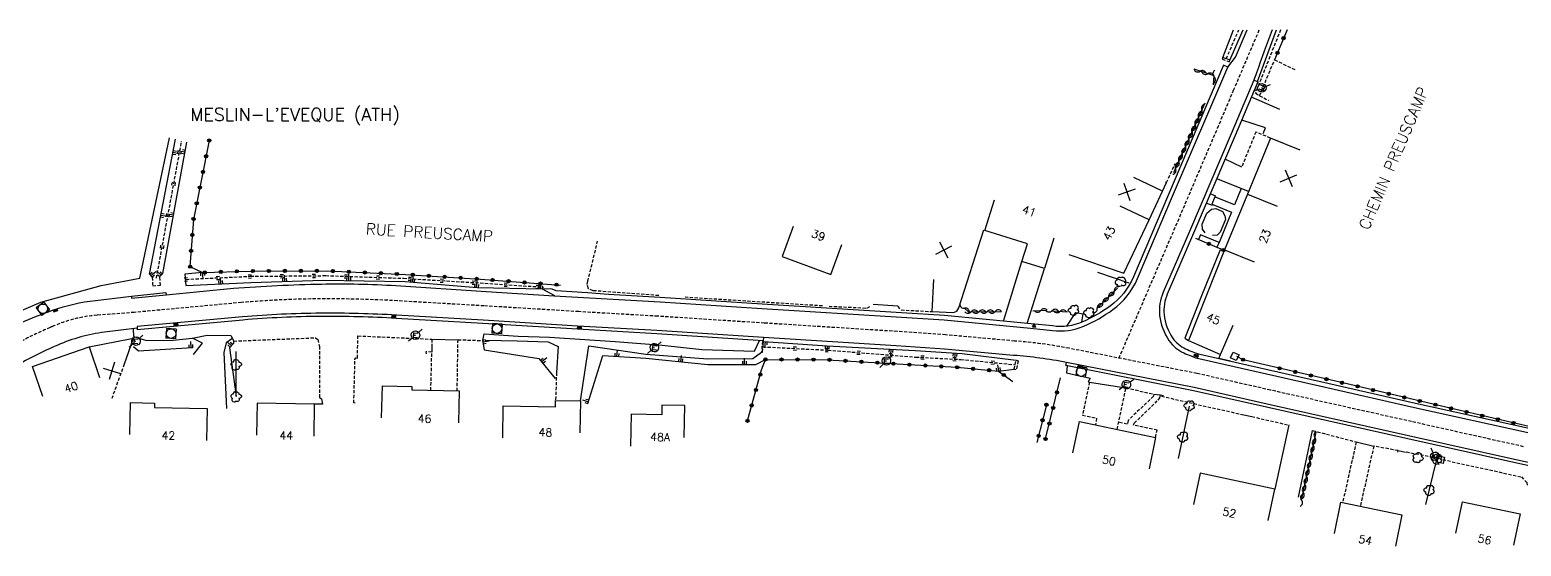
# Model space of a CAD drawing. Header units: millimetres. Extents: x 113000 to 114000, y 148263 to 149000.
# Drawn here: x 113490.8 to 113723.8, y 148919.3 to 149000 of the extents above; entities that cross this region are included whole.
import ezdxf
from ezdxf.enums import TextEntityAlignment as Align

# ---------------------------------------------------------------- set-up
doc = ezdxf.new("R2010")
doc.units = ezdxf.units.MM
doc.linetypes.add('DASHED', pattern=[0.75, 0.5, -0.25])
doc.layers.get('0').update_dxf_attribs({"linetype": 'CONTINUOUS'})
for name, color, linetype in [('W0001', 6, 'DASHED'), ('W0008', 7, 'CONTINUOUS'), ('W0100', 7, 'CONTINUOUS'), ('W0112', 1, 'DASHED'), ('W0211', 2, 'CONTINUOUS'), ('W0220', 5, 'DASHED'), ('W0300', 7, 'CONTINUOUS'), ('W0302', 3, 'CONTINUOUS'), ('W0310', 3, 'CONTINUOUS'), ('W0322', 7, 'CONTINUOUS'), ('W0330', 7, 'CONTINUOUS'), ('W0334', 7, 'CONTINUOUS'), ('W0400', 7, 'CONTINUOUS'), ('W0420', 7, 'CONTINUOUS'), ('W0471', 7, 'CONTINUOUS'), ('W0851', 7, 'CONTINUOUS'), ('W0980', 7, 'CONTINUOUS'), ('W0989', 7, 'CONTINUOUS'), ('W0991', 7, 'CONTINUOUS'), ('W1102', 7, 'CONTINUOUS')]:
    doc.layers.add(name, color=color, linetype=linetype)
doc.styles.get("Standard").update_dxf_attribs({"font": 'romans.shx', "width": 0.85})

# ---------------------------------------------------------------- blocks, each defined once
blk = doc.blocks.new('T400')
for p, q in [((-0.15, 0.3), (0.15, 0.3)), ((-0.15, -0.25), (-0.15, 0.3)), ((-0.15, 0.15), (0.15, 0.15)), ((-0.15, 0), (0.15, 0)), ((0.15, 0.3), (0.15, -0.25)), ((-0.15, -0.15), (0.15, -0.15)), ((-0.15, -0.25), (-0.15, -0.3)), ((-0.15, -0.3), (0.15, -0.3)), ((0.15, -0.3), (0.15, -0.25))]:
    blk.add_line(p, q)
blk = doc.blocks.new('T420')
for p, q in [((0.75, 0.75), (-0.75, 0.75)), ((-0.75, 0.75), (-0.75, -0.75)), ((0.75, 0.75), (0.75, -0.75)), ((0.75, -0.75), (-0.75, -0.75))]:
    blk.add_line(p, q)
blk.add_ellipse((0, 0), major_axis=(-0.53, 0.53), ratio=1, start_param=3.926991, end_param=10.210176)
blk = doc.blocks.new('T471')
for p, q in [((-0.333334, 0.333334), (-0.333334, -0.333334)), ((-0.333334, 0.333334), (0.333334, 0.333334)), ((-0.333334, 0), (0, 0)), ((0.500001, 0.500001), (1.000002, 1.000002)), ((-0.500001, -0.500001), (-1.000002, -1.000002)), ((-0.333334, -0.333334), (0.333334, -0.333334))]:
    blk.add_line(p, q)
blk.add_ellipse((0, 0), major_axis=(0.471405, 0.471405), ratio=1, start_param=5.4977871438, end_param=11.780972451)
blk = doc.blocks.new('T300')
for p, q in [((-0.8, 0.51), (-0.86, 0.34)), ((-0.86, 0.34), (-0.86, 0.17)), ((-0.86, 0.17), (-0.74, 0.06)), ((-0.69, 0.63), (-0.8, 0.51)), ((-0.8, -0.06), (-0.74, 0.06)), ((-0.74, 0.06), (-0.69, 0.11)), ((-0.57, 0.69), (-0.69, 0.63)), ((-0.46, 0.69), (-0.57, 0.69)), ((-0.29, 0.63), (-0.46, 0.69)), ((-0.29, 0.63), (-0.17, 0.74)), ((-0.23, 0.57), (-0.29, 0.63)), ((-0.17, 0.74), (-0.06, 0.8)), ((-0.06, 0.8), (0.06, 0.8)), ((0.06, 0.8), (0.23, 0.74)), ((0.23, 0.74), (0.34, 0.63)), ((0.34, 0.63), (0.4, 0.51)), ((0.46, 0.46), (0.34, 0.46)), ((0.4, 0.51), (0.4, 0.46)), ((0.57, 0.4), (0.46, 0.46)), ((0.57, 0.4), (0.69, 0.29)), ((0.69, 0.29), (0.74, 0.17)), ((0.74, 0.06), (0.69, -0.17)), ((0.74, 0.17), (0.74, 0.06)), ((-0.8, -0.17), (-0.8, -0.06)), ((-0.8, -0.23), (-0.8, -0.17)), ((-0.74, -0.34), (-0.8, -0.23)), ((-0.69, -0.4), (-0.74, -0.34)), ((-0.51, -0.46), (-0.69, -0.4)), ((-0.4, -0.46), (-0.51, -0.46)), ((-0.4, -0.46), (-0.34, -0.46)), ((-0.34, -0.46), (-0.34, -0.4)), ((-0.34, -0.51), (-0.34, -0.46)), ((-0.29, -0.63), (-0.34, -0.51)), ((-0.17, -0.74), (-0.29, -0.63)), ((-0.06, -0.8), (-0.17, -0.74)), ((0.06, -0.8), (-0.06, -0.8)), ((0.17, -0.74), (0.06, -0.8)), ((0.23, -0.69), (0.17, -0.74)), ((0.29, -0.46), (0.23, -0.46)), ((0.29, -0.63), (0.23, -0.69)), ((0.46, -0.4), (0.29, -0.46)), ((0.34, -0.51), (0.29, -0.63)), ((0.34, -0.51), (0.34, -0.46)), ((0.57, -0.34), (0.46, -0.4)), ((0.63, -0.29), (0.57, -0.34)), ((0.69, -0.17), (0.63, -0.29))]:
    blk.add_line(p, q)
blk = doc.blocks.new('t112o')
at = {"color": 0, "linetype": 'Continuous'}
for p, q in [((-0.5, 0.5), (0.5, 0.5)), ((-0.5, -0.5), (-0.5, 0.5)), ((0.5, 0.5), (0.5, -0.5)), ((0.5, -0.5), (-0.5, -0.5))]:
    blk.add_line(p, q, dxfattribs=at)
blk = doc.blocks.new('t211o')
at = {"color": 0, "linetype": 'Continuous'}
for p, q in [((-0.29, 0.5), (-0.29, 0)), ((0, 1), (0, 0)), ((0.29, 0.5), (0.29, 0))]:
    blk.add_line(p, q, dxfattribs=at)
blk = doc.blocks.new('t220o')
at = {"color": 0, "linetype": 'Continuous'}
for p, q in [((-0.25, 0.25), (0.25, 0.25)), ((-0.25, -0.25), (0.25, -0.25))]:
    blk.add_line(p, q, dxfattribs=at)
blk = doc.blocks.new('t310o')
at = {"color": 0, "linetype": 'Continuous'}
for centre, start, end in [((-0.5, 0.38), 216.8699, 323.1304), ((0.5, -0.37), 36.8699, 143.1303)]:
    blk.add_arc(centre, 0.625, start, end, dxfattribs=at)
blk = doc.blocks.new('t322o')
at = {"color": 0, "linetype": 'Continuous'}
for radius in [0.25, 0.15]:
    blk.add_circle((0, 0), radius, dxfattribs=at)
blk = doc.blocks.new('T851')
for p, q in [((-0.25, -0.15), (0, 0.32)), ((0, 0.32), (0.25, -0.15)), ((-0.25, -0.15), (0.25, -0.15))]:
    blk.add_line(p, q)
for major_axis in [(-0.106, 0.106), (-0.0354, 0.0354), (-0.0236, 0.0236)]:
    blk.add_ellipse((0, 0), major_axis=major_axis, ratio=1, start_param=3.926991, end_param=10.210176)
blk = doc.blocks.new('t991o')
at = {"color": 0, "linetype": 'Continuous'}
for p, q in [((-1, 1), (1, -1)), ((-1, -1), (1, 1))]:
    blk.add_line(p, q, dxfattribs=at)

msp = doc.modelspace()

# ---------------------------------------------------------------- linework, layer by layer
at = {"layer": 'W0001'}
msp.add_lwpolyline([(113660.95, 148948.7), (113669.84, 148969.38), (113676.35, 148984.64), (113678.85, 148990.55), (113682.87, 149000)], dxfattribs=at)
msp.add_lwpolyline([(113724.15, 148934.86), (113706.66, 148938.77), (113684.61, 148943.7), (113673.14, 148946.3), (113653.16, 148950.23, 0.030297), (113644.63, 148951.37), (113633.85, 148952.34), (113626.29, 148952.86), (113605.54, 148954.17), (113588.9, 148955.24), (113576.54, 148955.96), (113561.74, 148956.86), (113548.21, 148957.65, 0.016294), (113536.23, 148957.96, 0.019717), (113523.83, 148957.39), (113507.12, 148955.84), (113501.3, 148955.4, 0.086112), (113494.28, 148953.62, 0.002896), (113493.96, 148953.49, 0.026733), (113487.01, 148950.01, 0.035853)], format="xyb", dxfattribs=at)
at = {"layer": 'W0008'}
for points in [[(113484.44, 148951.99, -0.030657), (113494.35, 148956.18, -0.056578), (113501.03, 148957.72), (113506.67, 148958.36), (113506.69, 148958.08), (113512.1, 148958.61), (113522.59, 148959.61, -0.013586), (113536.36, 148960.28, -0.021542), (113547.96, 148960.03), (113562.07, 148959.11), (113572.69, 148958.45), (113589.25, 148957.47), (113605.17, 148956.45), (113626.95, 148955.1), (113633.62, 148954.67), (113647.15, 148953.37), (113650.54, 148953.04, 0.140467), (113655.45, 148953.69, 0.054276), (113659.98, 148956.28, 0.136187), (113663.84, 148961.12), (113669.31, 148973.99), (113677.93, 148994.16), (113679.13, 148995.71), (113680.98, 149000)], [(113684.87, 149000, 0.008268), (113682.44, 148993.27, -0.020173), (113682, 148992.15), (113678.45, 148983.75), (113671.94, 148968.48), (113667.85, 148958.99, 0.128047), (113667.3, 148955.38, 0.125862), (113668.76, 148951.45, 0.13603), (113671.07, 148949.51, 0.029828), (113673.4, 148948.62), (113693.44, 148944.12), (113707.12, 148940.98), (113725.08, 148937.03)], [(113745.59, 148927.93), (113723.67, 148932.66), (113706.17, 148936.57), (113684.12, 148941.5), (113672.68, 148944.1), (113652.73, 148948.02, 0.030365), (113644.45, 148949.13), (113633.67, 148950.09), (113626.14, 148950.61), (113605.4, 148951.92), (113588.76, 148953), (113576.41, 148953.71), (113561.61, 148954.61), (113548.08, 148955.41, 0.016294), (113536.25, 148955.71, 0.019705), (113524.03, 148955.15), (113507.54, 148953.62), (113507.54, 148953.38), (113502.46, 148952.74, 0.071295), (113495.16, 148950.74, 0.026733), (113488.49, 148947.41, 0.035853)]]:
    msp.add_lwpolyline(points, format="xyb", dxfattribs=at)
at = {"layer": 'W0100'}
for points in [[(113689.25, 148981.18), (113684.62, 148983.08), (113681.03, 148974.33), (113677.45, 148965.61), (113671.82, 148951.46), (113676.79, 148949.29), (113678.79, 148953.87)], [(113653.09, 148964.91), (113661.73, 148961.96), (113665.66, 148970.32), (113667.77, 148974.77), (113663.25, 148976.92)], [(113650.79, 148967.46), (113649.29, 148962.69), (113645.76, 148963.8), (113646.63, 148966.57), (113640, 148968.65), (113641.5, 148973.42)], [(113610.07, 148969.28), (113608.33, 148964.59), (113615.94, 148961.77), (113617.67, 148966.46)], [(113631.95, 148960.97), (113631.71, 148955.98), (113635.1, 148955.81), (113635.62, 148956.01), (113635.94, 148956.57), (113639.81, 148968.72)], [(113492.84, 148942.68), (113491.21, 148947.4), (113500.05, 148950.46), (113506.72, 148951.79), (113506.94, 148951.75), (113505.53, 148947.75)], [(113545.74, 148939.39), (113545.87, 148944.39), (113550.46, 148944.28), (113550.45, 148943.73), (113557.85, 148943.58), (113557.75, 148938.58)], [(113506.4, 148936.74), (113506.5, 148941.74), (113510.29, 148941.67), (113510.29, 148940.97), (113518.48, 148940.8), (113518.38, 148935.8)], [(113535.19, 148936.5), (113535.27, 148941.5), (113526.31, 148941.66), (113526.22, 148936.66)], [(113564.68, 148936.22), (113564.76, 148941.22), (113572.92, 148941.09), (113572.94, 148942.07), (113576.8, 148942.01), (113576.73, 148937.01)], [(113593.04, 148936.28), (113593.14, 148941.28), (113589.54, 148941.35), (113589.51, 148939.83), (113584.72, 148939.92), (113584.62, 148934.92)], [(113653.75, 148933.91), (113654.77, 148938.8), (113666.67, 148936.32), (113665.65, 148931.42)], [(113684.24, 148923.33), (113685.28, 148928.22), (113673.64, 148930.71), (113672.6, 148925.82)], [(113694.6, 148921.3), (113695.62, 148926.19), (113705.16, 148924.21), (113704.14, 148919.31)], [(113713.58, 148921.36), (113714.61, 148926.25), (113723.63, 148924.35), (113722.6, 148919.46)]]:
    msp.add_lwpolyline(points, dxfattribs=at)
at = {"layer": 'W0112'}
for points in [[(113686.19, 149000), (113682.26, 148990.13), (113682.9, 148989.7), (113685.26, 148995.32), (113688.59, 148993.68)], [(113682.9, 148989.7), (113684.31, 148988.97), (113684.37, 148989.08)], [(113684.62, 148983.08), (113682.33, 148984.03), (113680.12, 148978.56)], [(113668.21, 148976.23), (113668.39, 148976.12), (113669.69, 148979.06)], [(113589.05, 148958.47), (113578.81, 148959.23), (113578.07, 148959.55), (113577.86, 148960.21), (113577.97, 148960.71), (113579.5, 148966.95)], [(113510.09, 148961.36), (113509.91, 148961.34), (113509.99, 148959.98), (113511.2, 148960.08), (113511.12, 148961.43), (113510.95, 148961.43)], [(113593.15, 148958.25), (113614.62, 148956.91)], [(113615.65, 148956.8), (113621.58, 148956.52), (113622.18, 148956.87)], [(113626.4, 148956.8), (113626.81, 148956.14)], [(113626.93, 148956.23), (113631.71, 148955.98)], [(113541.61, 148941.66), (113541.42, 148941.7), (113541.59, 148948.55), (113541.7, 148948.75), (113541.96, 148948.71), (113542.06, 148952.17), (113553.62, 148951.66), (113553.6, 148950.88)], [(113522.68, 148951.06), (113522.65, 148951.36), (113535.4, 148951.88), (113535.79, 148951.61), (113536.03, 148950.54), (113536.03, 148942.56)], [(113553.45, 148943.67), (113553.59, 148949.65), (113552.68, 148949.69), (113552.69, 148949.38)], [(113557.56, 148943.58), (113557.69, 148951.58), (113561.58, 148951.44), (113561.55, 148951.18)], [(113505.53, 148947.75), (113503.59, 148942.37)], [(113573.07, 148946.45), (113572.94, 148942.07)], [(113656.14, 148945.01), (113656.35, 148944.95), (113655.25, 148939.76), (113657.45, 148939.29), (113657.3, 148938.35)], [(113660.66, 148937.57), (113662.03, 148944.06), (113666.39, 148943.06), (113666.34, 148942.75), (113662.38, 148938.97), (113662.24, 148938.4), (113660.89, 148938.69)], [(113666.67, 148936.32), (113666.91, 148937.45), (113663.19, 148938.23), (113663.33, 148938.56), (113667.07, 148942.15), (113667.31, 148942.51), (113667.41, 148942.94), (113667.92, 148942.84)], [(113667.58, 148942.76), (113671.89, 148941.75), (113680.45, 148939.84)], [(113681.68, 148939.56), (113687.46, 148938.25), (113687.41, 148938.03)], [(113691.2, 148937.38), (113698.01, 148935.61), (113695.89, 148926.14)], [(113704.5, 148934.02), (113704.56, 148934.24), (113700.75, 148934.95), (113698.65, 148925.56)], [(113705.83, 148934.04), (113711.04, 148933.05)], [(113711.52, 148932.84), (113723.83, 148930.13), (113724.64, 148929.24), (113724.74, 148928.82)]]:
    msp.add_lwpolyline(points, dxfattribs=at)
for points in [[(113677.08, 148995.43), (113678.2, 148994.99), (113678.28, 148995.27), (113677.16, 148995.7)], [(113605.09, 148949.64), (113605.27, 148949.63), (113605.42, 148951.3), (113605.24, 148951.32)], [(113644.89, 148948.36), (113645.22, 148948.25), (113644.89, 148946.87), (113644.56, 148946.98)]]:
    msp.add_lwpolyline(points, close=True, dxfattribs=at)
at = {"layer": 'W0211'}
for points in [[(113677.16, 148995.7), (113678.86, 149000)], [(113678.28, 148995.27), (113680.33, 149000)], [(113509.91, 148961.34), (113509.48, 148961.84), (113513.57, 148982.91)], [(113511.12, 148961.43), (113511.59, 148961.92), (113515.33, 148982.43)], [(113517.78, 148962.08), (113515.02, 148961.84), (113515.15, 148960.06), (113525.33, 148960.51), (113536.64, 148960.87), (113549.41, 148960.67), (113560.67, 148959.73), (113570.82, 148959.52)], [(113516.22, 148950.3), (113507.77, 148949.81), (113506.99, 148950.44)], [(113516.38, 148949.28), (113517.76, 148951.06), (113516.22, 148951.82)], [(113522.35, 148951.73), (113521.49, 148951.08), (113521.08, 148949.56), (113521.52, 148940.82)], [(113522.68, 148951.06), (113522, 148950.33), (113523.04, 148942.72)], [(113561.55, 148951.18), (113561.76, 148950.01), (113570.34, 148948.66), (113572.86, 148945.51)], [(113561.91, 148951.5), (113566.95, 148951.42), (113571.78, 148951.24), (113573.33, 148950.53), (113573.07, 148946.45)], [(113576.8, 148942.01), (113578.14, 148950.63), (113587.02, 148949.32), (113596.7, 148948.58), (113603.77, 148948.62), (113605.09, 148949.64)], [(113605.42, 148951.3), (113615.36, 148950.61), (113629.1, 148949.89), (113636.42, 148949.41), (113644.89, 148948.36)], [(113577.98, 148941.6), (113580.33, 148949.1), (113587.01, 148948.67), (113596.7, 148947.69), (113604.24, 148947.71), (113605.73, 148948.5)], [(113642.11, 148946.68), (113644.56, 148946.98)]]:
    msp.add_lwpolyline(points, dxfattribs=at)
at = {"layer": 'W0220'}
for points in [[(113677.71, 148995.49), (113679.66, 149000)], [(113510.57, 148961.17), (113514.51, 148982.61)], [(113515.19, 148961.01), (113525.27, 148961.48), (113537.03, 148961.59), (113549.17, 148961.17), (113561.15, 148960.45), (113571.03, 148959.79)], [(113605.31, 148950.46), (113615.49, 148949.95), (113629.21, 148948.85), (113636.24, 148948.49), (113644.73, 148947.67)]]:
    msp.add_lwpolyline(points, dxfattribs=at)
at = {"layer": 'W0302'}
for points in [[(113523.04, 148942.72), (113523.05, 148949.74)], [(113671.9, 148941.19), (113670.2, 148933.01)], [(113710.54, 148932.84), (113708.85, 148925.8)]]:
    msp.add_lwpolyline(points, dxfattribs=at)
at = {"layer": 'W0310'}
msp.add_line((113669.51, 148977.71), (113674.42, 148988.59), dxfattribs=at)
for points in [[(113675.72, 148991.39), (113675.84, 148992.81), (113672.71, 148993.83)], [(113657.56, 148956.49), (113660.71, 148959.64)], [(113636.82, 148956.51), (113637.45, 148955.95), (113642.59, 148955.99)], [(113647.48, 148956.09), (113649.69, 148956.17)], [(113650.5, 148956.11), (113652.93, 148955.91)], [(113689.47, 148926.5), (113691.75, 148937.13)]]:
    msp.add_lwpolyline(points, dxfattribs=at)
at = {"layer": 'W0322'}
for points in [[(113687.2, 149000), (113685.26, 148995.32)], [(113518.82, 148982.7), (113516.36, 148970.36), (113515.81, 148963), (113517.78, 148962.08), (113525.31, 148962.31), (113537.28, 148962.34), (113549.47, 148961.79), (113561.19, 148961.04), (113573.68, 148960.12)], [(113677.28, 148965.59), (113672.94, 148967.41)], [(113602.91, 148938.9), (113605.12, 148946.89), (113605.73, 148948.5), (113615.41, 148948.45), (113629.03, 148947.63), (113635.66, 148947.26), (113642.11, 148946.68), (113644.35, 148945.02)], [(113680.35, 148948.45), (113679.34, 148948.94)], [(113729, 148941.43), (113728.16, 148937.26), (113712.03, 148941.03), (113695.93, 148944.82), (113683.75, 148947.64)], [(113649.48, 148936.06), (113651.82, 148945.62)], [(113649.61, 148941.41), (113648.14, 148935.49)]]:
    msp.add_lwpolyline(points, dxfattribs=at)
at = {"layer": 'W0330'}
msp.add_lwpolyline([(113454.26, 148949.02), (113469.28, 148947.48), (113474.35, 148948.88), (113482.59, 148953.17), (113492.53, 148957.44), (113501.92, 148960.05), (113507.97, 148961.21), (113512.59, 148983.14)], dxfattribs=at)
at = {"layer": 'W0334'}
msp.add_line((113518.94, 148954.18), (113507.57, 148953.13), dxfattribs=at)
for points in [[(113682.58, 148991.91), (113685.57, 149000)], [(113686.09, 148987.55), (113681.64, 148989.49)], [(113683.47, 148983.78), (113683.82, 148984.69), (113680.15, 148985.86)], [(113680.12, 148978.56), (113677.52, 148979.8)], [(113667.77, 148974.77), (113668.39, 148976.12)], [(113680.04, 148975.2), (113676.22, 148976.74)], [(113676.02, 148973.86), (113676.08, 148974), (113675.2, 148974.36)], [(113681.16, 148974.76), (113680.04, 148975.2), (113678.99, 148972.64), (113676.02, 148973.86), (113675.92, 148973.88), (113675.46, 148972.75), (113675.6, 148972.71), (113678.53, 148971.49), (113676.6, 148966.77), (113676.26, 148966.02)], [(113674.41, 148968.3), (113673.99, 148968.85), (113673.96, 148969.63), (113674.68, 148971.37), (113675.39, 148971.97), (113676.07, 148972.06), (113677.12, 148971.59), (113677.5, 148970.94), (113677.6, 148970.37), (113676.78, 148968.4), (113676.3, 148967.92), (113675.55, 148967.85)], [(113675.6, 148972.71), (113675.54, 148972.57), (113674.59, 148972.92)], [(113676.6, 148966.77), (113673.69, 148967.98), (113673.35, 148967.24)], [(113642.89, 148954.48), (113645.76, 148963.8)], [(113676.77, 148965.64), (113673.73, 148958.18), (113671.24, 148951.83), (113671.82, 148951.46)], [(113646.62, 148954.12), (113649.29, 148962.69)], [(113662.55, 148960.42), (113657.62, 148962.07)], [(113506.67, 148958.36), (113512.06, 148958.95), (113512.1, 148958.61)], [(113626.4, 148956.8), (113622.54, 148957.09)], [(113652.78, 148953.69), (113654.22, 148955.82), (113655.32, 148955.62), (113655.1, 148954.3)], [(113506.96, 148953.3), (113507.01, 148952.09), (113509, 148951.44), (113513.2, 148951.48), (113516.22, 148951.82), (113518.49, 148952.27), (113522.18, 148952.22), (113522.65, 148951.36)], [(113507.54, 148953.38), (113507.57, 148953.13)], [(113561.58, 148951.44), (113561.76, 148952.48), (113567.07, 148952.14), (113571.97, 148951.96), (113582.26, 148951.3), (113589.59, 148950.71), (113595.8, 148950.04), (113603.99, 148949.79), (113604.77, 148951.46)], [(113553.6, 148950.88), (113553.59, 148949.65)], [(113553.62, 148951.66), (113557.69, 148951.58)], [(113652.87, 148947.48), (113652.73, 148946.42), (113656.43, 148945.57), (113656.14, 148945.01)], [(113678.39, 148948.23), (113676.54, 148948.62), (113676.79, 148949.29)], [(113683.75, 148947.64), (113680.35, 148948.45)], [(113656.35, 148944.95), (113662.03, 148944.06)], [(113666.39, 148943.06), (113667.41, 148942.94)], [(113536.03, 148942.56), (113536.35, 148942.33), (113536.52, 148941.5), (113535.27, 148941.5)], [(113680.45, 148939.84), (113681.68, 148939.56)], [(113687.41, 148938.03), (113685.28, 148928.22)], [(113688.99, 148926.97), (113691.2, 148937.38)], [(113698.01, 148935.61), (113700.75, 148934.95)], [(113704.56, 148934.24), (113705.72, 148934.02)]]:
    msp.add_lwpolyline(points, dxfattribs=at)
for points in [[(113677.93, 148994.16), (113677.3, 148994.48), (113668.66, 148974.26), (113663.19, 148961.39, -0.136187), (113659.57, 148956.84, -0.054276), (113655.17, 148954.33, -0.141005), (113650.62, 148953.73), (113647.22, 148954.06), (113633.67, 148955.37), (113626.99, 148955.8), (113605.21, 148957.14), (113589.29, 148958.17), (113581.22, 148958.65), (113577.94, 148958.92), (113573.03, 148959.21), (113572.39, 148959.46), (113570.82, 148959.52), (113572.75, 148958.47)], [(113682, 148992.15), (113682.58, 148991.91), (113682.65, 148991.88, -0.000018), (113682.65, 148991.87), (113679.09, 148983.48), (113672.58, 148968.21), (113668.5, 148958.71, 0.128047), (113668, 148955.46, 0.125862), (113669.33, 148951.85, 0.13603), (113671.36, 148950.15, 0.02946), (113673.59, 148949.3), (113693.59, 148944.8), (113707.27, 148941.66), (113725.23, 148937.71)], [(113605.4, 148951.92), (113605.37, 148951.42), (113605.36, 148951.42), (113588.73, 148952.5), (113576.38, 148953.21), (113561.58, 148954.11), (113548.05, 148954.91, 0.016294), (113536.25, 148955.21, 0.019702), (113524.08, 148954.65), (113518.94, 148954.18)]]:
    msp.add_lwpolyline(points, format="xyb", dxfattribs=at)
at = {"layer": 'W0334', "flags": 128}
msp.add_lwpolyline([(113734.81, 148930.26), (113734.71, 148929.77), (113723.56, 148932.17), (113706.06, 148936.08), (113684.01, 148941.02), (113672.57, 148943.61), (113652.65, 148947.52), (113652.73, 148948.02)], dxfattribs=at)
at = {"layer": 'W1102'}
for p, q in [((113681.03, 148974.33), (113685.66, 148972.43)), ((113665.66, 148970.32), (113661.13, 148972.45)), ((113677.45, 148965.61), (113682.08, 148963.74)), ((113500.05, 148950.46), (113501.7, 148945.69))]:
    msp.add_line(p, q, dxfattribs=at)

# ---------------------------------------------------------------- block references
at = {"layer": 'W0112'}
for p, rotation in [((113679.04, 148948.98), 154.184381407671), ((113711.22, 148932.82), 349.2605728502491)]:
    msp.add_blockref('t112o', p, dxfattribs=dict(at, rotation=rotation))
at = {"layer": 'W0211'}
for p, rotation in [((113513.16, 148980.82), 259.012396919442), ((113515.06, 148980.92), 79.66216366719209), ((113511.26, 148971.01), 259.012396919442), ((113513.26, 148971.09), 79.66216366719209), ((113509.72, 148961.55), 310.519810199512), ((113511.32, 148961.64), 45.90672963806561), ((113517.78, 148962.08), 185.002087125261), ((113530.58, 148960.68), 1.7978615407207), ((113540.58, 148960.81), 359.0982097556449), ((113550.57, 148960.57), 355.226078220687), ((113520.59, 148960.3), 2.56720923226183), ((113560.54, 148959.74), 355.226078220687), ((113570.54, 148959.52), 358.814599075483), ((113515.93, 148950.29), 3.357244678283211), ((113522.29, 148950.64), 47.3965763927383), ((113561.55, 148951.18), 280.0904511969949), ((113582.47, 148948.96), 356.332617202073), ((113605.71, 148951.28), 176.026930594404), ((113615.39, 148950.61), 176.984148384144), ((113625.38, 148950.09), 176.984148384144), ((113570.78, 148948.11), 308.628076138679), ((113592.43, 148948.12), 354.236272003653), ((113602.41, 148947.71), 0.1436838843105831), ((113635.36, 148949.48), 176.245587026681), ((113642.11, 148946.68), 7.084131108304709), ((113578.07, 148941.88), 72.57703677600199)]:
    msp.add_blockref('t211o', p, dxfattribs=dict(at, rotation=rotation))
at = {"layer": 'W0220'}
for p, rotation in [((113514.19, 148980.84), 79.5942297222229), ((113513.28, 148975.92), 79.5942297222229), ((113512.38, 148971), 79.5942297222229), ((113511.48, 148966.08), 79.5942297222229), ((113520.18, 148961.24), 2.649104360169588), ((113525.18, 148961.47), 2.649104360169588), ((113530.18, 148961.52), 0.560243920163208), ((113535.18, 148961.57), 0.560243920163208), ((113540.18, 148961.48), 358.029196225578), ((113545.17, 148961.31), 358.029196225578), ((113550.17, 148961.11), 356.556803237825), ((113515.19, 148961.01), 2.649104360169588), ((113555.16, 148960.81), 356.556803237825), ((113560.15, 148960.51), 356.556803237825), ((113565.14, 148960.19), 356.179145411577), ((113570.13, 148959.85), 356.179145411577), ((113610.31, 148950.21), 357.1101140319481), ((113615.3, 148949.96), 357.1101140319481), ((113620.28, 148949.57), 355.418109426436), ((113625.27, 148949.17), 355.418109426436), ((113630.25, 148948.8), 357.035041534728), ((113635.25, 148948.54), 357.035041534728), ((113641.22, 148948.01), 354.5171263428397)]:
    msp.add_blockref('t220o', p, dxfattribs=dict(at, rotation=rotation))
at = {"layer": 'W0300'}
for p, rotation in [((113661.3, 148960.64), 44.9089271820498), ((113653.83, 148956.11), 260.792250305679), ((113656.23, 148955.73), 260.792250305679), ((113523.05, 148947.72), 89.8523938462545), ((113523.04, 148942.72), 89.8523938462545), ((113671.9, 148941.19), 258.244130091173), ((113670.88, 148936.3), 258.244130091173), ((113707.69, 148933.18), 70.13346243786769), ((113710.54, 148932.84), 256.5349979397299), ((113709.37, 148927.98), 256.5349979397299)]:
    msp.add_blockref('T300', p, dxfattribs=dict(at, rotation=rotation))
at = {"layer": 'W0310'}
for p, rotation in [((113673.62, 148993.53), 161.9920818413236), ((113674.81, 148993.14), 161.9920818413236), ((113675.82, 148992.64), 85.27181313568656), ((113673.39, 148986.31), 65.72506754129338), ((113673.9, 148987.45), 65.72506754129338), ((113672.36, 148984.03), 65.72506754129338), ((113672.88, 148985.17), 65.72506754129338), ((113671.33, 148981.75), 65.72506754129338), ((113671.85, 148982.89), 65.72506754129338), ((113670.31, 148979.47), 65.72506754129338), ((113670.82, 148980.61), 65.72506754129338), ((113669.79, 148978.33), 65.72506754129338), ((113659.33, 148958.26), 44.9089271820498), ((113660.22, 148959.14), 44.9089271820498), ((113636.82, 148956.51), 317.787552730599), ((113657.56, 148956.49), 44.9089271820498), ((113658.45, 148957.38), 44.9089271820498), ((113637.86, 148955.95), 0.4588643056291161), ((113639.11, 148955.96), 0.4588643056291161), ((113640.36, 148955.97), 0.4588643056291161), ((113641.61, 148955.98), 0.4588643056291161), ((113648.73, 148956.14), 2.22557513333344), ((113650.5, 148956.11), 355.201484468728), ((113651.74, 148956.01), 355.201484468728), ((113691.31, 148935.05), 77.90745223632301), ((113691.57, 148936.28), 77.90745223632301), ((113690.78, 148932.61), 77.90745223632301), ((113691.05, 148933.83), 77.90745223632301), ((113690.26, 148930.17), 77.90745223632301), ((113690.52, 148931.39), 77.90745223632301), ((113689.74, 148927.72), 77.90745223632301), ((113690, 148928.94), 77.90745223632301), ((113689.47, 148926.5), 77.90745223632301)]:
    msp.add_blockref('t310o', p, dxfattribs=dict(at, rotation=rotation))
at = {"layer": 'W0322'}
for p, rotation in [((113686.66, 148998.71), 247.504860089902), ((113685.71, 148996.4), 247.504860089902), ((113518.82, 148982.7), 258.728211287551), ((113518.33, 148980.25), 258.728211287551), ((113517.84, 148977.8), 258.728211287551), ((113517.35, 148975.34), 258.728211287551), ((113516.87, 148972.89), 258.728211287551), ((113516.38, 148970.44), 258.728211287551), ((113516.18, 148967.95), 265.715428446712), ((113674.98, 148966.56), 157.276875594086), ((113515.99, 148965.46), 265.715428446712), ((113677.28, 148965.59), 157.276875594086), ((113515.84, 148962.98), 335.072639333712), ((113518.14, 148962.09), 1.76451743671642), ((113520.64, 148962.17), 1.76451743671642), ((113523.14, 148962.25), 1.76451743671642), ((113525.64, 148962.31), 0.137901475332193), ((113528.14, 148962.32), 0.137901475332193), ((113530.64, 148962.33), 0.137901475332193), ((113533.14, 148962.33), 0.137901475332193), ((113535.64, 148962.34), 0.137901475332193), ((113538.14, 148962.3), 357.406518064081), ((113540.63, 148962.19), 357.406518064081), ((113543.13, 148962.08), 357.406518064081), ((113545.63, 148961.96), 357.406518064081), ((113548.13, 148961.85), 357.406518064081), ((113550.62, 148961.72), 356.341550779073), ((113553.12, 148961.56), 356.341550779073), ((113555.61, 148961.4), 356.341550779073), ((113558.11, 148961.24), 356.341550779073), ((113560.6, 148961.08), 356.341550779073), ((113563.09, 148960.9), 355.78864515577), ((113565.59, 148960.72), 355.78864515577), ((113568.08, 148960.53), 355.78864515577), ((113570.57, 148960.35), 355.78864515577), ((113573.07, 148960.17), 355.78864515577), ((113605.73, 148948.49), 69.29199041233001), ((113608.22, 148948.48), 359.7075744466241), ((113610.72, 148948.47), 359.7075744466241), ((113613.22, 148948.46), 359.7075744466241), ((113615.72, 148948.43), 356.578871805888), ((113618.21, 148948.28), 356.578871805888), ((113620.71, 148948.13), 356.578871805888), ((113623.2, 148947.98), 356.578871805888), ((113625.7, 148947.83), 356.578871805888), ((113628.2, 148947.68), 356.578871805888), ((113630.69, 148947.54), 356.7630166913671), ((113633.19, 148947.4), 356.7630166913671), ((113635.68, 148947.26), 354.858300519188), ((113680.35, 148948.45), 154.184381407671), ((113686.05, 148947.11), 166.949959623451), ((113604.91, 148946.13), 74.50850656145941), ((113638.17, 148947.03), 354.858300519188), ((113640.66, 148946.81), 354.858300519188), ((113642.95, 148946.06), 323.544446240906), ((113688.49, 148946.54), 166.949959623451), ((113690.92, 148945.98), 166.949959623451), ((113693.36, 148945.41), 166.949959623451), ((113695.79, 148944.85), 166.949959623451), ((113604.24, 148943.72), 74.50850656145941), ((113651.26, 148943.34), 76.2636688866465), ((113698.23, 148944.28), 166.769898762064), ((113700.66, 148943.7), 166.769898762064), ((113703.1, 148943.13), 166.769898762064), ((113705.53, 148942.56), 166.769898762064), ((113603.57, 148941.31), 74.50850656145941), ((113649.61, 148941.41), 256.067781157445), ((113650.67, 148940.91), 76.2636688866465), ((113707.96, 148941.99), 166.769898762064), ((113710.4, 148941.42), 166.769898762064), ((113712.83, 148940.84), 166.834014582341), ((113715.26, 148940.27), 166.834014582341), ((113602.91, 148938.9), 74.50850656145941), ((113649.01, 148938.99), 256.067781157445), ((113650.08, 148938.48), 76.2636688866465), ((113717.7, 148939.71), 166.834014582341), ((113720.13, 148939.14), 166.834014582341), ((113722.57, 148938.57), 166.834014582341), ((113648.41, 148936.56), 256.067781157445), ((113649.48, 148936.06), 76.2636688866465)]:
    msp.add_blockref('t322o', p, dxfattribs=dict(at, rotation=rotation))
at = {"layer": 'W0400'}
for p, rotation in [((113494.78, 148956.16), 287.5737676382758), ((113547.68, 148955.18), 85.74341442505101), ((113513.6, 148953.97), 273.9975423317965), ((113576.67, 148953.44), 85.74341442505101), ((113654.95, 148947.41), 79.065264553029), ((113673.02, 148949.11), 79.065264553029), ((113673.05, 148949.08), 69.01818439898604)]:
    msp.add_blockref('T400', p, dxfattribs=dict(at, rotation=rotation))
at = {"layer": 'W0420'}
for p, rotation in [((113492.83, 148956.41), 35.9119627793121), ((113512.86, 148952.53), 355.743414425051), ((113563.78, 148953.3), 355.743414425051), ((113655.06, 148946.58), 349.065264553029)]:
    msp.add_blockref('T420', p, dxfattribs=dict(at, rotation=rotation))
at = {"layer": 'W0471'}
for p, rotation in [((113683.28, 148990.92), 156.460141710297), ((113507.38, 148951.35), 355.743414425051), ((113551.04, 148952.28), 355.743414425051), ((113588.37, 148950.33), 355.743414425051), ((113624.61, 148948.25), 359.7075744466241), ((113662.11, 148944.56), 351.049106253371), ((113710.3, 148933.36), 70.13346243786769)]:
    msp.add_blockref('T471', p, dxfattribs=dict(at, rotation=rotation))
at = {"layer": 'W0851', "rotation": 354.5036989062571}
msp.add_blockref('T851', (113647.68, 148953.7), dxfattribs=at)
at = {"layer": 'W0991'}
for p, rotation in [((113687.45, 148976.81), 337.6953939183092), ((113662.19, 148974.68), 334.6043671013576), ((113633.57, 148965.6), 342.3345629168009), ((113503.62, 148946.72), 298.2708062566988)]:
    msp.add_blockref('t991o', p, dxfattribs=dict(at, rotation=rotation))

# ---------------------------------------------------------------- texts
at = {"layer": 'W0980'}
msp.add_text("MESLIN-L'EVEQUE (ATH)", height=2, dxfattribs=at).set_placement((113532.22, 148986.64), align=Align.MIDDLE)
at = {"layer": 'W0989'}
for s, rotation, p in [('CHEMIN PREUSCAMP', 66.834, (113703.85, 148979.93)), ('RUE PREUSCAMP', 356.5935, (113553.23, 148968.31))]:
    msp.add_text(s, height=1.75, rotation=rotation, dxfattribs=at).set_placement(p, align=Align.MIDDLE)
at = {"layer": 'W0991'}
for s, rotation, p in [('41', 342.5643, (113646.93, 148971.67)), ('39', 339.6674, (113613.99, 148967.89)), ('43', 64.6044, (113659.42, 148968.22)), ('23', 67.6468, (113683.74, 148967.76)), ('45', 336.447, (113675.69, 148954.84)), ('40', 18.8023, (113497.25, 148944.16)), ('46', 358.8217, (113552.46, 148939.23)), ('42', 358.809, (113512.45, 148936.61)), ('44', 359.0235, (113530.85, 148936.61)), ('48', 359.0785, (113571.35, 148937.1)), ('48A', 358.8692, (113589.26, 148936.36)), ('50', 348.2051, (113659.4, 148932.7)), ('52', 347.9693, (113678.2, 148924.56)), ('54', 348.2354, (113699.44, 148920.28)), ('56', 348.1232, (113718.07, 148920.36))]:
    msp.add_text(s, height=1.25, rotation=rotation, dxfattribs=at).set_placement(p, align=Align.MIDDLE)

doc.saveas('drawing.dxf')
